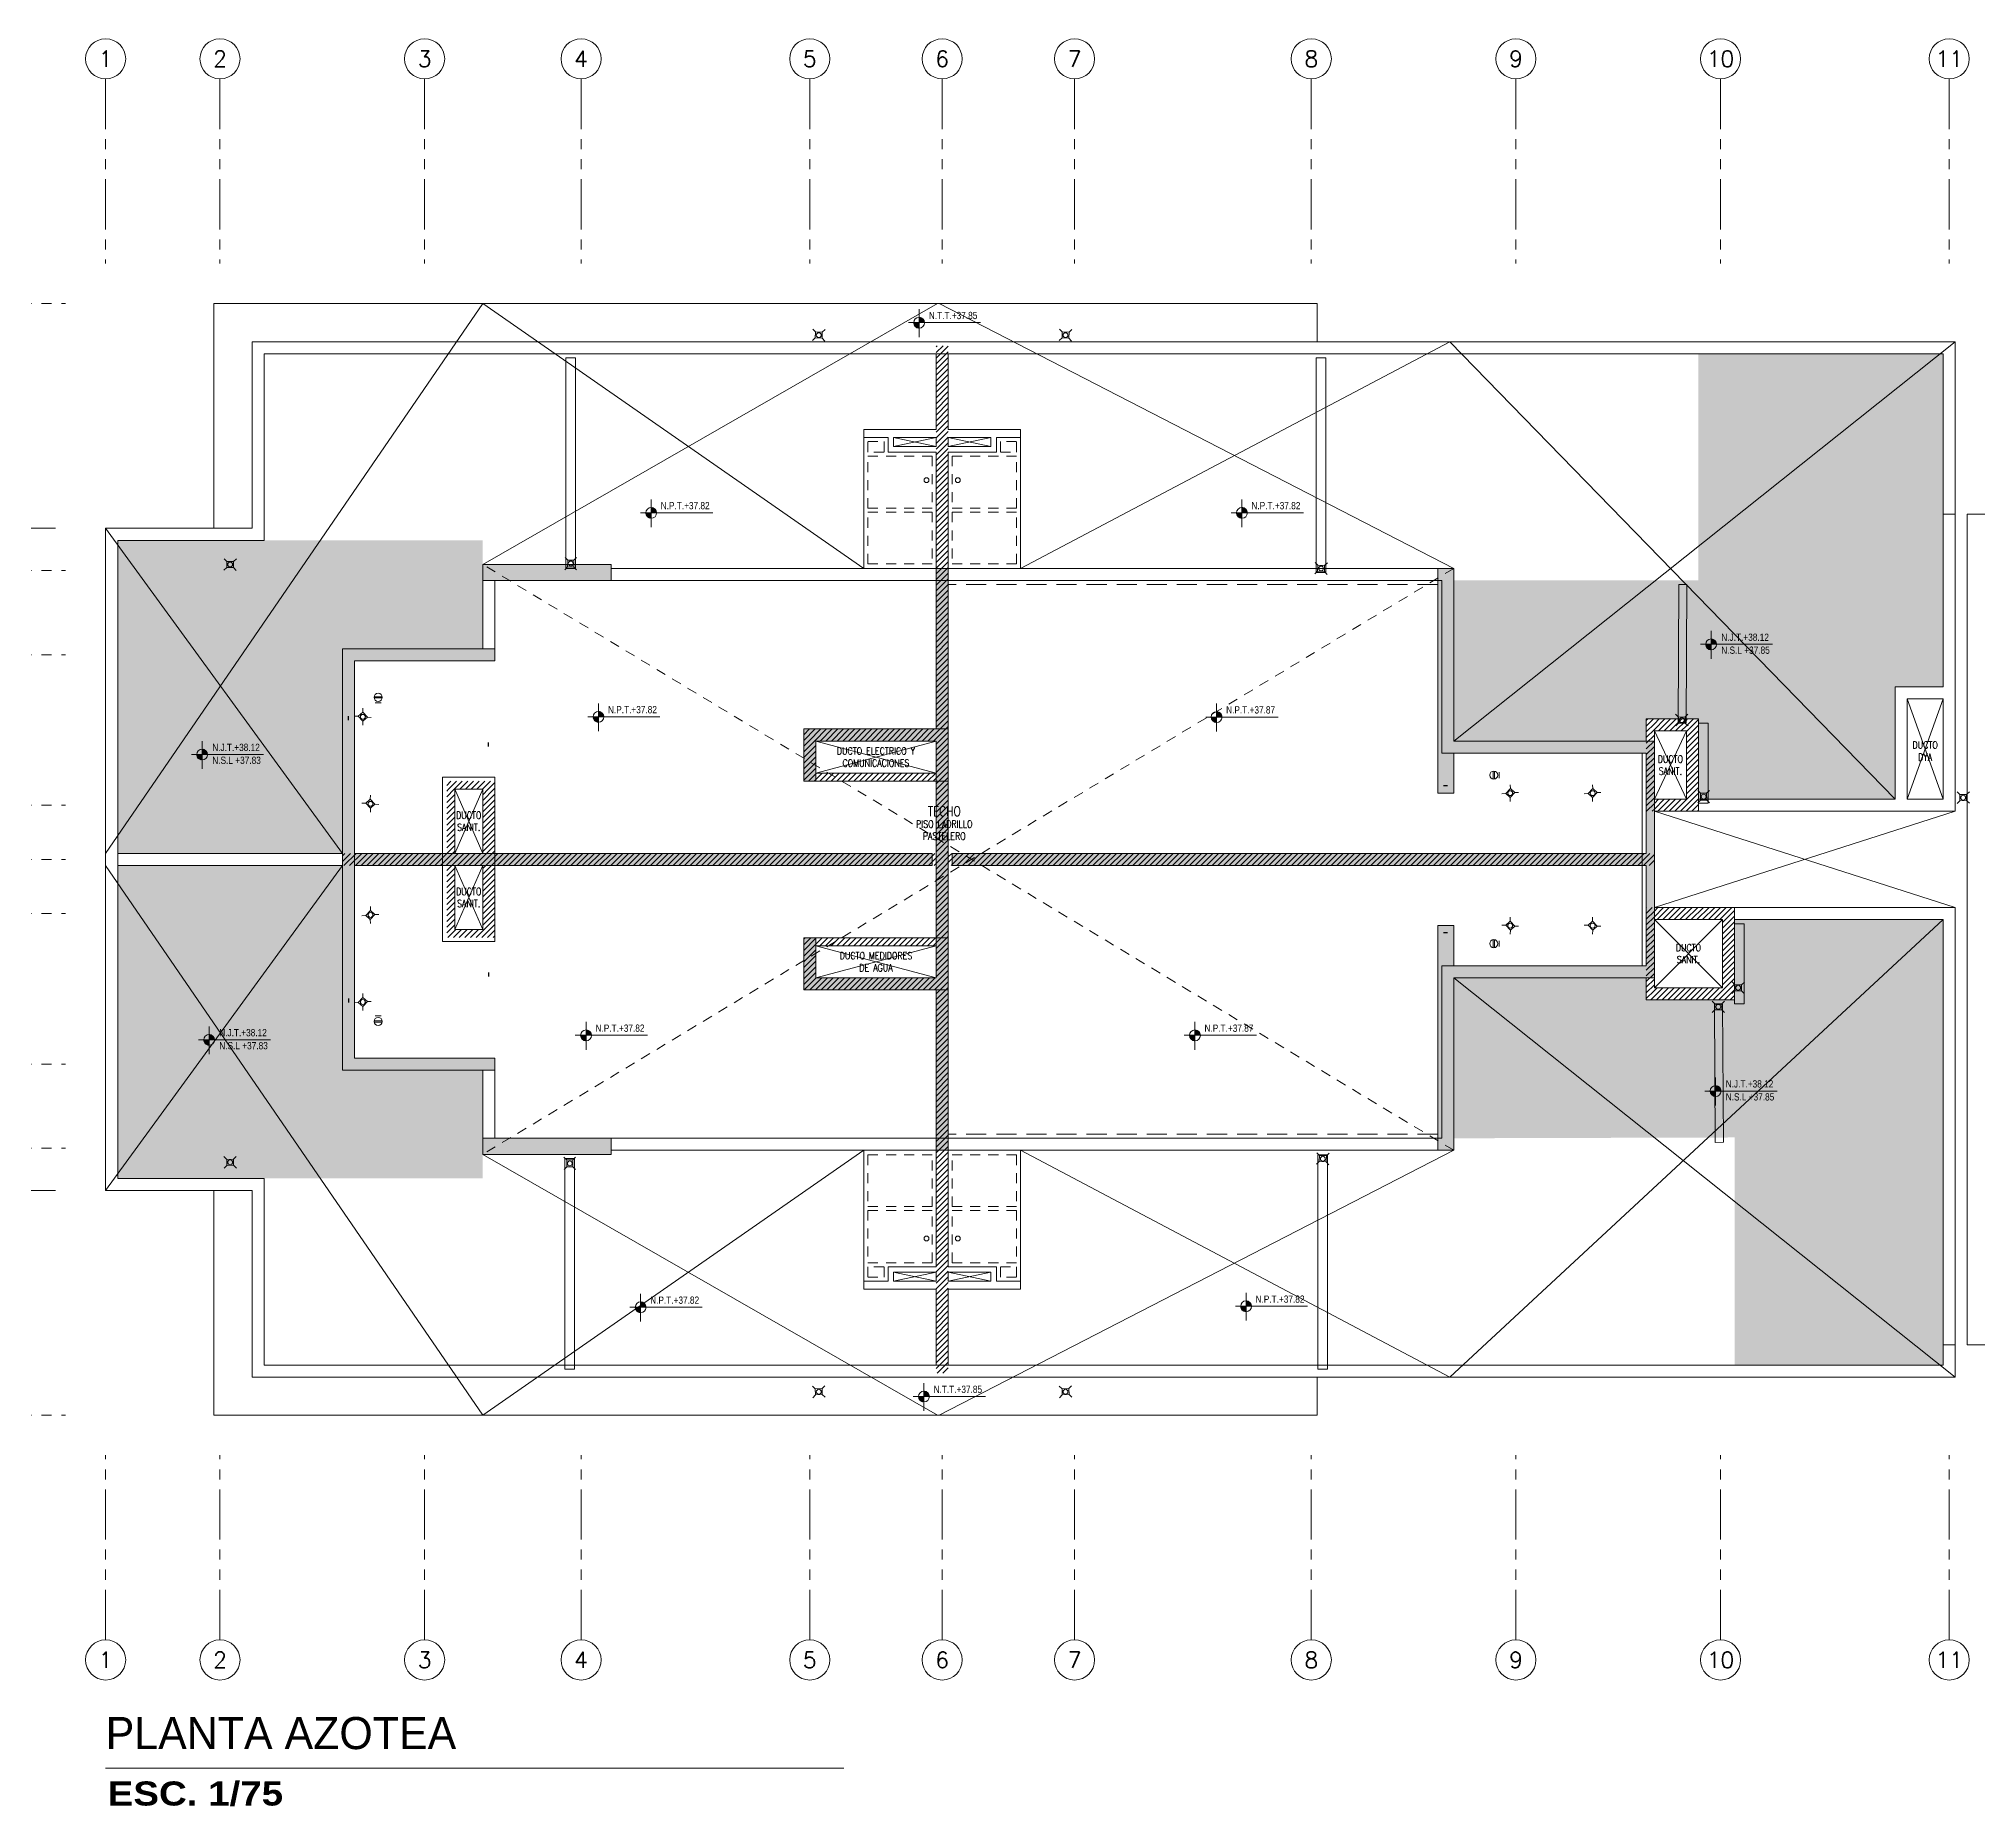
# Model space of a CAD drawing. Header units: millimetres. Extents: x 3738 to 3833, y 1327 to 1657.
# Drawn here: x 3767.64 to 3791.8, y 1351.87 to 1373.89 of the extents above; entities that cross this region are included whole.
import ezdxf
from ezdxf.enums import TextEntityAlignment as Align

# ---------------------------------------------------------------- set-up
doc = ezdxf.new("R2010")
doc.units = ezdxf.units.MM
for name, pattern in [('HIDDEN2', [0.1875, 0.125, -0.0625]), ('PHANTOM', [63.5, 31.75, -6.35, 6.35, -6.35, 6.35, -6.35]), ('PHANTOM2', [1.25, 0.625, -0.125, 0.125, -0.125, 0.125, -0.125]), ('X-REF_DP_Arquitectura$0$HIDDEN', [0.375, 0.25, -0.125])]:
    doc.linetypes.add(name, pattern=pattern)
doc.layers.get('0').update_dxf_attribs({"color": 251, "lineweight": 9})
for name, color, linetype, lineweight in [('A-01', 251, 'Continuous', 13), ('A-07', 251, 'Continuous', 13), ('A-EJES', 251, 'PHANTOM', 13), ('A-JARDIN', 251, 'Continuous', 13), ('A-LINEAS', 251, 'Continuous', 13), ('A-MURO BAJO', 251, 'Continuous', 13), ('A-NIVELES-NPT', 251, 'Continuous', 13), ('A-PROYECCIONES', 251, 'HIDDEN2', 13), ('A-TEXTO-ACABADO PISO', 251, 'Continuous', 13), ('A-TEXTO-AMBIENTE', 251, 'Continuous', 13), ('A_20_Estructuras', 251, 'Continuous', 13), ('A_30_DispositivosSanit', 251, 'Continuous', 13), ('A_50_TextoAmbiente', 251, 'Continuous', 13), ('A_50_TextoIndicaciones', 251, 'Continuous', 13), ('A_50_Vigas', 251, 'X-REF_DP_Arquitectura$0$HIDDEN', 13), ('A_60_HatchEstructuras', 251, 'Continuous', 13), ('DLP_MURO ALTO', 251, 'Continuous', 13), ('MURO CF 120', 251, 'Continuous', 13), ('MURO CF 60', 251, 'Continuous', 13)]:
    doc.layers.add(name, color=color, linetype=linetype, lineweight=lineweight)
doc.styles.add('R160-75', font='ariblk.ttf', dxfattribs={"height": 0.6})
doc.styles.add('R175-75', font='GOTHIC.TTF', dxfattribs={"height": 0.4})
doc.styles.add('R80', font='ARIALN.TTF', dxfattribs={"height": 2.03})
doc.styles.add('ROMANS', font='romans.shx', dxfattribs={"width": 0.8})
doc.linetypes.add('FENCELINE1', pattern='A,6.35,-2.54,[133,ltypeshp.shx,S=2.54,R=0,X=-2.54,Y=0],-2.54,25.4', length=36.83)
pattern_1 = [(45, (-21.67, -43.67528), (-0.03535534, 0.03535534), [])]

# ---------------------------------------------------------------- blocks, each defined once
blk = doc.blocks.new('EF-AZ')
at = {"layer": 'A_60_HatchEstructuras'}
h = blk.add_hatch(color=256, dxfattribs=at)
h.dxf.hatch_style = 1
h.paths.add_polyline_path([(3.35, 1.05), (1.75, 1.05), (1.75, 0.85), (3.35, 0.85)])
h.paths.add_polyline_path([(7.35, -2.55), (0.15, -2.55), (0.15, -0.15), (1.9, -0.15), (1.9, 0), (0, 0), (0, -5.25), (1.9, -5.25), (1.9, -5.1), (0.15, -5.1), (0.15, -2.7), (7.35, -2.7)])
h.paths.add_polyline_path([(3.35, -6.1), (1.75, -6.1), (1.75, -6.3), (3.35, -6.3)])
h.paths.add_polyline_path([(7.55, 1), (7.4, 1), (7.4, -1), (5.75, -1), (5.75, -1.649), (5.9, -1.649), (5.9, -1.15), (7.4, -1.15), (7.4, -4.1), (5.9, -4.1), (5.9, -3.601), (5.75, -3.601), (5.75, -4.25), (7.4, -4.25), (7.4, -6.25), (7.55, -6.25)])
h.paths.add_polyline_path([(16.35, -1.15), (13.85, -1.15), (13.85, 1), (13.65, 1), (13.65, -1.8), (13.85, -1.8), (13.85, -1.3), (16.25, -1.3), (16.25, -2.55), (7.6, -2.55), (7.6, -2.7), (16.25, -2.7), (16.25, -3.95), (13.85, -3.95), (13.85, -3.45), (13.65, -3.45), (13.65, -6.25), (13.85, -6.25), (13.85, -4.1), (16.35, -4.1)])
for points in [[(5.9, -1.15), (7.4, -1.55)], [(7.4, -1.15), (5.9, -1.55)], [(7.4, -4.1), (5.9, -3.7)]]:
    blk.add_lwpolyline(points)
at = {"elevation": 0}
blk.add_lwpolyline([(7.4, -3.7), (5.9, -4.1)], dxfattribs=at)
at = {"layer": 'A_20_Estructuras'}
for points in [[(3.35, 1.05), (1.75, 1.05), (1.75, 0.85), (3.35, 0.85)], [(7.55, 1), (7.4, 1), (7.4, -1), (5.75, -1), (5.75, -1.649), (5.9, -1.649), (5.9, -1.15), (7.4, -1.15), (7.4, -4.1), (5.9, -4.1), (5.9, -3.601), (5.75, -3.601), (5.75, -4.25), (7.4, -4.25), (7.4, -6.25), (7.55, -6.25)], [(16.35, -1.15), (13.85, -1.15), (13.85, 1), (13.65, 1), (13.65, -1.8), (13.85, -1.8), (13.85, -1.3), (16.25, -1.3), (16.25, -2.55), (7.6, -2.55), (7.6, -2.7), (16.25, -2.7), (16.25, -3.95), (13.85, -3.95), (13.85, -3.45), (13.65, -3.45), (13.65, -6.25), (13.85, -6.25), (13.85, -4.1), (16.35, -4.1)], [(7.35, -2.55), (0.15, -2.55), (0.15, -0.15), (1.9, -0.15), (1.9, 0), (0, 0), (0, -5.25), (1.9, -5.25), (1.9, -5.1), (0.15, -5.1), (0.15, -2.7), (7.35, -2.7)], [(3.35, -6.1), (1.75, -6.1), (1.75, -6.3), (3.35, -6.3)]]:
    blk.add_lwpolyline(points, close=True, dxfattribs=at)
at = {"layer": 'A_50_Vigas'}
for p, q in [((7.4, -1.55, 0), (5.9, -1.55, 0)), ((7.4, -3.7, 0), (5.9, -3.7, 0))]:
    blk.add_line(p, q, dxfattribs=at)
for points in [[(3.35, 1), (7.4, 1)], [(13.65, 1), (7.55, 1)], [(1.75, 0.85), (1.75, 0)], [(3.35, 0.85), (7.4, 0.85)], [(13.65, 0.8), (7.55, 0.8)], [(1.4, -2.55), (1.4, -1.75), (1.75, -1.75), (1.75, -2.55)], [(1.75, -6.1), (1.75, -5.25)], [(3.35, -6.1), (7.4, -6.1)], [(3.35, -6.25), (7.4, -6.25)], [(13.65, -6.05), (7.55, -6.05)], [(13.65, -6.25), (7.55, -6.25)]]:
    blk.add_lwpolyline(points, dxfattribs=at)
at = {"layer": 'A_50_Vigas', "elevation": 0}
blk.add_lwpolyline([(1.75, -2.7), (1.75, -3.5), (1.4, -3.5), (1.4, -2.7)], dxfattribs=at)
blk = doc.blocks.new('TE-AZ2')
at = {"layer": 'A-01'}
for p, q in [((-46.875, -0.475), (-46.875, -2.8)), ((-25.65, -2.625), (-25.65, -1.5)), ((-46.875, -2.8), (-48.7, -2.8)), ((-48.7, -2.8), (-48.7, -6.925)), ((-47.35, -13.85), (-47.35, -11.05)), ((-33.75, -13.225), (-33.75, -13.225)), ((-37.3, -13.376), (-25.65, -13.375)), ((-33.6, -13.375), (-33.6, -13.85)), ((-33.6, -13.85), (-47.35, -13.85))]:
    blk.add_line(p, q, dxfattribs=at)
blk.add_lwpolyline([(-25.65, -13.375), (-25.65, -12.975)], dxfattribs=at)
at = {"layer": 'A-LINEAS'}
for p, q in [((-38.312, 0), (-31.9, -3.3)), ((-37.3, -3.3), (-31.95, -0.475)), ((-31.95, -0.475), (-26.4, -6.175)), ((-31.9, -5.45), (-25.65, -0.475)), ((-39.25, -1.57), (-39.25, -3.3)), ((-39.25, -1.57), (-38.35, -1.57)), ((-39.25, -1.67), (-38.95, -1.67)), ((-38.95, -1.67), (-38.95, -1.85)), ((-38.35, -1.67), (-38.88, -1.67)), ((-38.88, -1.67), (-38.88, -1.78)), ((-38.35, -1.67), (-38.88, -1.78)), ((-38.88, -1.67), (-38.35, -1.78)), ((-38.35, -1.78), (-38.35, -1.67)), ((-38.2, -1.57), (-37.3, -1.57)), ((-38.2, -1.67), (-37.67, -1.67)), ((-38.2, -1.78), (-38.2, -1.67)), ((-37.67, -1.67), (-38.2, -1.78)), ((-38.2, -1.67), (-37.67, -1.78)), ((-37.67, -1.67), (-37.67, -1.78)), ((-37.6, -1.67), (-37.6, -1.85)), ((-37.6, -1.67), (-37.3, -1.67)), ((-37.3, -3.3), (-37.3, -1.57)), ((-38.95, -1.85), (-38.35, -1.85)), ((-38.88, -1.78), (-38.35, -1.78)), ((-38.35, -1.85), (-38.35, -3.3)), ((-37.67, -1.78), (-38.2, -1.78)), ((-37.6, -1.85), (-38.2, -1.85)), ((-38.2, -3.3), (-38.2, -1.85)), ((-45.75, -6.85), (-48.7, -2.8)), ((-26.4, -4.775), (-26.4, -6.175)), ((-25.8, -4.775), (-26.4, -4.775)), ((-26.25, -4.925), (-25.8, -6.175, 0)), ((-26.25, -6.175), (-25.8, -4.925)), ((-38.35, -5.45), (-39.85, -5.85)), ((-39.85, -5.45), (-38.35, -5.85)), ((-29, -5.325, 0), (-29.4, -6.175)), ((-29, -6.175), (-29.4, -5.325, 0)), ((-44.35, -6.05), (-44, -6.85)), ((-44.35, -6.85), (-44, -6.05)), ((-28.85, -6.175), (-26.4, -6.175)), ((-25.65, -6.325), (-28.85, -6.325)), ((-45.75, -7), (-48.7, -11.05)), ((-48.55, -6.925), (-48.55, -6.85)), ((-45.75, -6.85), (-48.55, -6.85)), ((-48.55, -6.925), (-48.55, -7)), ((-45.75, -7), (-48.55, -7)), ((-44.35, -7.8), (-44, -7)), ((-44.35, -7), (-44, -7.8)), ((-31.95, -13.375), (-25.8, -7.675)), ((-29.4, -7.675, 0), (-28.55, -8.525, 0)), ((-29.4, -8.525, 0), (-28.55, -7.675, 0)), ((-25.65, -7.525, 0), (-28.4, -7.525, 0)), ((-25.8, -7.675), (-28.4, -7.675)), ((-38.35, -8.4), (-39.85, -8)), ((-39.85, -8.4), (-38.35, -8)), ((-31.9, -8.4, 0), (-25.65, -13.375)), ((-38.35, -12), (-38.35, -10.55)), ((-38.312, -13.85), (-31.9, -10.55, 0)), ((-38.2, -10.55), (-38.2, -12)), ((-37.3, -10.55), (-31.95, -13.375)), ((-38.95, -12.18), (-38.95, -12)), ((-38.95, -12), (-38.35, -12)), ((-38.88, -12.18), (-38.88, -12.07)), ((-38.88, -12.07), (-38.35, -12.07)), ((-38.35, -12.07), (-38.88, -12.18)), ((-38.88, -12.07), (-38.35, -12.18)), ((-38.35, -12.07), (-38.35, -12.18)), ((-37.6, -12), (-38.2, -12)), ((-37.67, -12.07), (-38.2, -12.07)), ((-38.2, -12.07), (-38.2, -12.18)), ((-37.67, -12.07), (-38.2, -12.18)), ((-38.2, -12.07), (-37.67, -12.18)), ((-37.67, -12.18), (-37.67, -12.07)), ((-37.6, -12.18), (-37.6, -12)), ((-39.25, -12.18), (-38.95, -12.18)), ((-38.35, -12.28), (-39.25, -12.28)), ((-38.35, -12.18), (-38.88, -12.18)), ((-38.2, -12.18), (-37.67, -12.18)), ((-37.3, -12.28), (-38.2, -12.28)), ((-37.6, -12.181), (-37.3, -12.181))]:
    blk.add_line(p, q, dxfattribs=at)
for points in [[(-48.7, -6.85), (-44, 0)], [(-47.35, -2.8), (-47.35, 0), (-33.6, 0), (-33.6, -0.475)], [(-38.335, 0), (-44, -3.25)], [(-39.25, -3.3), (-44, 0)], [(-46.875, -0.475), (-25.65, -0.475), (-25.65, -1.5)], [(-25.8, -2.625), (-25.8, -0.625), (-46.725, -0.625), (-46.725, -2.95), (-48.55, -2.95), (-48.55, -6.85)], [(-38.35, -1.57), (-38.35, -0.625), (-38.2, -0.625), (-38.2, -1.57)], [(-25.8, -4.775), (-25.8, -2.625), (-25.65, -2.625), (-25.65, -6.325)], [(-25.65, -7.525), (-29.4, -6.325)], [(-29.4, -7.525), (-25.65, -6.325)], [(-37.3, -13.376), (-46.875, -13.375), (-46.875, -11.05), (-48.7, -11.05), (-48.7, -6.925)], [(-48.7, -7), (-44, -13.85)], [(-25.8, -12.975), (-25.8, -13.225), (-46.725, -13.225), (-46.725, -10.9), (-48.55, -10.9), (-48.55, -6.925)], [(-25.65, -7.525), (-25.65, -12.975), (-25.8, -12.975), (-25.8, -7.675)], [(-39.25, -10.55), (-44, -13.85)], [(-38.335, -13.85), (-44, -10.6)], [(-38.35, -12), (-38.35, -12), (-38.35, -10.55), (-39.25, -10.55), (-39.25, -12.28)], [(-38.2, -12), (-38.2, -12), (-38.2, -10.55), (-37.3, -10.55), (-37.3, -12.28)], [(-38.35, -12.28), (-38.35, -13.225), (-38.2, -13.225), (-38.2, -12.28)]]:
    blk.add_lwpolyline(points, dxfattribs=at)
at = {"layer": 'A-LINEAS', "elevation": 0}
blk.add_lwpolyline([(-25.8, -4.925), (-26.25, -4.925), (-26.25, -6.175), (-25.8, -6.175)], close=True, dxfattribs=at)
at = {"layer": 'A-MURO BAJO'}
for p, q in [((-29.4, -5.325, 0), (-29.4, -6.175)), ((-29.4, -5.325, 0), (-29, -5.325, 0)), ((-29, -5.325, 0), (-29, -6.175)), ((-38.35, -5.85), (-39.85, -5.85)), ((-44, -6.05, 0), (-44.35, -6.05, 0)), ((-44.35, -6.05, 0), (-44.35, -6.85, 0)), ((-44, -6.85, 0), (-44, -6.05, 0)), ((-29, -6.175), (-29.4, -6.175)), ((-44.35, -6.85, 0), (-44, -6.85, 0)), ((-44.35, -7.8, 0), (-44.35, -7, 0)), ((-44.35, -7, 0), (-44, -7, 0)), ((-44, -7, 0), (-44, -7.8, 0)), ((-29.4, -8.525, 0), (-29.4, -7.675)), ((-29.4, -7.675), (-28.55, -7.675)), ((-28.55, -8.525, 0), (-28.55, -7.675)), ((-44, -7.8, 0), (-44.35, -7.8, 0)), ((-29.4, -8.525, 0), (-28.55, -8.525, 0))]:
    blk.add_line(p, q, dxfattribs=at)
for points in [[(-29.4, -7.525), (-29.4, -7.525), (-28.4, -7.525), (-28.4, -8.675), (-29.5, -8.675), (-29.5, -8.4), (-31.9, -8.4), (-31.9, -10.55), (-42.4, -10.55), (-42.4, -10.6), (-44, -10.6), (-44, -9.55), (-45.75, -9.55), (-45.75, -4.3), (-44, -4.3), (-44, -3.25), (-42.4, -3.25), (-42.4, -3.3), (-38.2, -3.3), (-31.9, -3.3), (-31.9, -5.45), (-29.5, -5.45), (-29.5, -5.175), (-28.85, -5.175), (-28.85, -6.325), (-29.4, -6.325)], [(-32.05, -10.4), (-43.85, -10.4), (-43.85, -9.4), (-45.6, -9.4), (-45.6, -4.45), (-43.85, -4.45), (-43.85, -3.45), (-32.05, -3.45), (-32.05, -5.6), (-29.55, -5.6), (-29.55, -8.25), (-32.05, -8.25)], [(-38.2, -5.95), (-38.2, -5.3), (-40, -5.3), (-40, -5.95)], [(-43.85, -5.9), (-44.5, -5.9), (-44.5, -7.95), (-43.85, -7.95)], [(-38.2, -7.901), (-40, -7.901), (-40, -8.55), (-38.2, -8.55)], [(-38.35, -8.001), (-39.85, -8.001), (-39.85, -8.4), (-38.35, -8.4)]]:
    blk.add_lwpolyline(points, close=True, dxfattribs=at)
blk.add_lwpolyline([(-38.35, -5.85), (-38.35, -5.45), (-39.85, -5.45), (-39.85, -5.85)], dxfattribs=at)
at = {"layer": 'A-PROYECCIONES'}
for p, q in [((-31.9, -10.55, 0), (-44, -3.25)), ((-31.9, -3.3), (-44, -10.6))]:
    blk.add_line(p, q, dxfattribs=at)
for points in [[(-39.2, -1.72), (-39, -1.72), (-39, -1.85), (-39.2, -1.85)], [(-39.2, -1.9), (-38.4, -1.9), (-38.4, -2.55), (-39.2, -2.55)], [(-37.35, -1.9), (-38.15, -1.9), (-38.15, -2.55), (-37.35, -2.55)], [(-37.35, -1.72), (-37.55, -1.72), (-37.55, -1.85), (-37.35, -1.85)], [(-39.2, -2.6), (-38.4, -2.6), (-38.4, -3.242), (-39.2, -3.242)], [(-37.35, -2.6), (-38.15, -2.6), (-38.15, -3.242), (-37.35, -3.242)], [(-39.2, -11.25), (-38.4, -11.25), (-38.4, -10.608), (-39.2, -10.608)], [(-37.35, -11.25), (-38.15, -11.25), (-38.15, -10.608), (-37.35, -10.608)], [(-39.2, -11.95), (-38.4, -11.95), (-38.4, -11.3), (-39.2, -11.3)], [(-37.35, -11.95), (-38.15, -11.95), (-38.15, -11.3), (-37.35, -11.3)], [(-39.2, -12.13), (-39, -12.13), (-39, -12), (-39.2, -12)], [(-37.35, -12.13), (-37.55, -12.13), (-37.55, -12), (-37.35, -12)]]:
    blk.add_lwpolyline(points, close=True, dxfattribs=at)
at = {"layer": 'DLP_MURO ALTO'}
for p, q in [((-25.5, -12.975), (-25.5, -2.625)), ((-25.5, -2.625), (-21.55, -2.625)), ((-21.55, -12.975), (-25.5, -12.975))]:
    blk.add_line(p, q, dxfattribs=at)
blk = doc.blocks.new('TEXTO DUCTOS PT')
at = {"layer": 'A_50_TextoIndicaciones', "char_height": 0.09, "attachment_point": 5, "style": 'ROMANS'}
for s, insert, width in [('\\pxsm1,qc,t16;DUCTO ELECTRICO Y COMUNICACIONES', (8.25, -5.65), 1.07524), ('\\pxsm1,t16;DUCTO DYA', (21.325, -5.575, 0), 0.4157), ('\\pxsm1,t16;DUCTO SANIT.', (18.15, -5.75, 0), 0.4157), ('\\pxsm1,t16;DUCTO SANIT.', (3.175, -6.45), 0.4157), ('\\pxsm1,t16;DUCTO SANIT.', (3.175, -7.4), 0.4157), ('\\pxsm1,qc,t16;DUCTO MEDIDORES DE AGUA', (8.25, -8.2), 1.04794), ('\\pxsm1,t16;DUCTO SANIT.', (18.375, -8.1, 0), 0.4157)]:
    blk.add_mtext(s, dxfattribs=dict(at, insert=insert, width=width))
blk = doc.blocks.new('Ejes_Torre C')
at = {"layer": 'A-EJES', "linetype": 'PHANTOM2'}
for points in [[(0, 16.65), (0, 14.35)], [(1.425, 16.65), (1.425, 14.35)], [(3.975, 16.65), (3.975, 14.35)], [(5.925, 16.65), (5.925, 14.35)], [(8.775, 16.65), (8.775, 14.35)], [(10.425, 16.65), (10.425, 14.35)], [(12.075, 16.65), (12.075, 14.35)], [(15.025, 16.65), (15.025, 14.35)], [(17.575, 16.65), (17.575, 14.35)], [(20.125, 16.65), (20.125, 14.35)], [(22.975, 16.65), (22.975, 14.35)], [(-2.8, 13.85), (-0.5, 13.85)], [(-2.5, 11.05), (-0.5, 11.05)], [(-2.8, 10.525), (-0.5, 10.525)], [(-2.8, 9.475), (-0.5, 9.475)], [(-2.8, 7.6), (-0.5, 7.6)], [(-2.8, 6.925), (-0.5, 6.925)], [(-2.8, 6.25), (-0.5, 6.25)], [(-2.8, 4.375), (-0.5, 4.375)], [(-2.8, 3.325), (-0.5, 3.325)], [(-2.5, 2.8), (-0.5, 2.8)], [(-2.8, 0), (-0.5, 0)], [(0, -2.8), (0, -0.5)], [(1.425, -2.8), (1.425, -0.5)], [(3.975, -2.8), (3.975, -0.5)], [(5.925, -2.8), (5.925, -0.5)], [(8.775, -2.8), (8.775, -0.5)], [(10.425, -2.8), (10.425, -0.5)], [(12.075, -2.8), (12.075, -0.5)], [(15.025, -2.8), (15.025, -0.5)], [(17.575, -2.8), (17.575, -0.5)], [(20.125, -2.8), (20.125, -0.5)], [(22.975, -2.8), (22.975, -0.5)]]:
    blk.add_lwpolyline(points, dxfattribs=at)
at = {"layer": 'A-EJES', "linetype": 'Continuous'}
for centre in [(0, 16.9), (1.425, 16.9), (3.975, 16.9), (5.925, 16.9), (8.775, 16.9), (10.425, 16.9), (12.075, 16.9), (15.025, 16.9), (17.575, 16.9), (20.125, 16.9), (22.975, 16.9), (0, -3.05), (1.425, -3.05), (3.975, -3.05), (5.925, -3.05), (8.775, -3.05), (10.425, -3.05), (12.075, -3.05), (15.025, -3.05), (17.575, -3.05), (20.125, -3.05), (22.975, -3.05)]:
    blk.add_circle(centre, 0.25, dxfattribs=at)
at = {"layer": 'A-EJES', "linetype": 'Continuous', "style": 'ROMANS'}
for s, p in [('1', (0, 16.9)), ('2', (1.425, 16.9)), ('3', (3.975, 16.9)), ('4', (5.925, 16.9)), ('5', (8.775, 16.9)), ('6', (10.425, 16.9)), ('7', (12.075, 16.9)), ('8', (15.025, 16.9)), ('9', (17.575, 16.9)), ('10', (20.125, 16.9)), ('11', (22.975, 16.9)), ('1', (0, -3.05)), ('2', (1.425, -3.05)), ('3', (3.975, -3.05)), ('4', (5.925, -3.05)), ('5', (8.775, -3.05)), ('6', (10.425, -3.05)), ('7', (12.075, -3.05)), ('8', (15.025, -3.05)), ('9', (17.575, -3.05)), ('10', (20.125, -3.05)), ('11', (22.975, -3.05))]:
    blk.add_text(s, height=0.2, dxfattribs=at).set_placement(p, align=Align.MIDDLE_CENTER)
blk = doc.blocks.new('TEXTO AMBIENTES AZ')
at = {"layer": 'A-TEXTO-ACABADO PISO', "insert": (9.101, -6.44, 0), "char_height": 0.09, "attachment_point": 2, "style": 'ROMANS'}
blk.add_mtext_dynamic_manual_height_columns('PISO LADRILLO PASTELERO', width=1.20225, gutter_width=12.5, heights=[0], dxfattribs=at)
at = {"layer": 'A-TEXTO-AMBIENTE', "style": 'ROMANS', "width": 0.8}
blk.add_text('TECHO', height=0.12, dxfattribs=at).set_placement((9.101, -6.385, 0), align=Align.CENTER)
blk = doc.blocks.new('SIM NIVEL PLANTA')
at = {"linetype": 'Continuous'}
h = blk.add_hatch(dxfattribs=at)
h.set_pattern_fill('_USER', color=0, scale=0.089997, angle=45, style=0, pattern_type=0)
h.set_pattern_definition([(45, (31854.49523, 23864.84028), (-0.06363728001, 0.06363728001), [])])
h.paths.add_polyline_path([(-17.33, 0), (-15.98, 0, 0.409209), (-17.33, 1.33)])
h.paths.add_polyline_path([(-18.68, 0, 0.004279), (-18.68, -0.02, 0.414214), (-17.33, -1.37), (-17.33, 0)])
at = {"color": 0}
for p, q in [((-2, 0), (-20, 0)), ((-17.33, -3.58), (-17.33, 3.34))]:
    blk.add_line(p, q, dxfattribs=at)
at = {"color": 0, "linetype": 'Continuous'}
blk.add_circle((-17.33, -0.02), 1.35, dxfattribs=at)
at = {"color": 0, "style": 'R80'}
blk.add_attdef('N.P.T.+0.00', text='', height=1.8, dxfattribs=at).set_placement((-8.87, 1.77), align=Align.MIDDLE_CENTER)
blk = doc.blocks.new('NIVELES')
at = {"layer": 'A-NIVELES-NPT'}
ref = blk.add_blockref('SIM NIVEL PLANTA', (-15.996, -124.763, 0), dxfattribs=dict(at, xscale=0.05, yscale=0.05, zscale=0.05))
ref.add_attrib('N.P.T.+0.00', 'N.T.T.+37.85', dxfattribs={"layer": '0', "height": 0.09, "style": 'R80'}).set_placement((-16.439, -124.674, 0), align=Align.MIDDLE_CENTER)
ref = blk.add_blockref('SIM NIVEL PLANTA', (-19.335, -127.132, 0), dxfattribs=dict(at, xscale=0.05, yscale=0.05, zscale=0.05))
ref.add_attrib('N.P.T.+0.00', 'N.P.T.+37.82', dxfattribs={"layer": '0', "height": 0.09, "style": 'R80'}).set_placement((-19.778, -127.043, 0), align=Align.MIDDLE_CENTER)
ref = blk.add_blockref('SIM NIVEL PLANTA', (-11.973, -127.132, 0), dxfattribs=dict(at, xscale=0.05, yscale=0.05, zscale=0.05))
ref.add_attrib('N.P.T.+0.00', 'N.P.T.+37.82', dxfattribs={"layer": '0', "height": 0.09, "style": 'R80'}).set_placement((-12.416, -127.043, 0), align=Align.MIDDLE_CENTER)
ref = blk.add_blockref('SIM NIVEL PLANTA', (-6.126, -128.771, 0), dxfattribs=dict(at, xscale=0.05, yscale=0.05, zscale=0.05))
ref.add_attrib('N.P.T.+0.00', 'N.J.T.+38.12', dxfattribs={"layer": '0', "height": 0.09, "style": 'R80'}).set_placement((-6.569, -128.683, 0), align=Align.MIDDLE_CENTER)
ref = blk.add_blockref('SIM NIVEL PLANTA', (-19.992, -129.674, 0), dxfattribs=dict(at, xscale=0.05, yscale=0.05, zscale=0.05))
ref.add_attrib('N.P.T.+0.00', 'N.P.T.+37.82', dxfattribs={"layer": '0', "height": 0.09, "style": 'R80'}).set_placement((-20.435, -129.585, 0), align=Align.MIDDLE_CENTER)
ref = blk.add_blockref('SIM NIVEL PLANTA', (-12.288, -129.677, 0), dxfattribs=dict(at, xscale=0.05, yscale=0.05, zscale=0.05))
ref.add_attrib('N.P.T.+0.00', 'N.P.T.+37.87', dxfattribs={"layer": '0', "height": 0.09, "style": 'R80'}).set_placement((-12.731, -129.588, 0), align=Align.MIDDLE_CENTER)
ref = blk.add_blockref('SIM NIVEL PLANTA', (-24.931, -130.144, 0), dxfattribs=dict(at, xscale=0.05, yscale=0.05, zscale=0.05))
ref.add_attrib('N.P.T.+0.00', 'N.J.T.+38.12', dxfattribs={"layer": '0', "height": 0.09, "style": 'R80'}).set_placement((-25.375, -130.055, 0), align=Align.MIDDLE_CENTER)
ref = blk.add_blockref('SIM NIVEL PLANTA', (-24.844, -133.699, 0), dxfattribs=dict(at, xscale=0.05, yscale=0.05, zscale=0.05))
ref.add_attrib('N.P.T.+0.00', 'N.J.T.+38.12', dxfattribs={"layer": '0', "height": 0.09, "style": 'R80'}).set_placement((-25.288, -133.61, 0), align=Align.MIDDLE_CENTER)
ref = blk.add_blockref('SIM NIVEL PLANTA', (-20.147, -133.643, 0), dxfattribs=dict(at, xscale=0.05, yscale=0.05, zscale=0.05))
ref.add_attrib('N.P.T.+0.00', 'N.P.T.+37.82', dxfattribs={"layer": '0', "height": 0.09, "style": 'R80'}).set_placement((-20.59, -133.554, 0), align=Align.MIDDLE_CENTER)
ref = blk.add_blockref('SIM NIVEL PLANTA', (-12.558, -133.643, 0), dxfattribs=dict(at, xscale=0.05, yscale=0.05, zscale=0.05))
ref.add_attrib('N.P.T.+0.00', 'N.P.T.+37.87', dxfattribs={"layer": '0', "height": 0.09, "style": 'R80'}).set_placement((-13.001, -133.554, 0), align=Align.MIDDLE_CENTER)
ref = blk.add_blockref('SIM NIVEL PLANTA', (-6.07, -134.337, 0), dxfattribs=dict(at, xscale=0.05, yscale=0.05, zscale=0.05))
ref.add_attrib('N.P.T.+0.00', 'N.J.T.+38.12', dxfattribs={"layer": '0', "height": 0.09, "style": 'R80'}).set_placement((-6.514, -134.248, 0), align=Align.MIDDLE_CENTER)
ref = blk.add_blockref('SIM NIVEL PLANTA', (-19.466, -137.031, 0), dxfattribs=dict(at, xscale=0.05, yscale=0.05, zscale=0.05))
ref.add_attrib('N.P.T.+0.00', 'N.P.T.+37.82', dxfattribs={"layer": '0', "height": 0.09, "style": 'R80'}).set_placement((-19.909, -136.943, 0), align=Align.MIDDLE_CENTER)
ref = blk.add_blockref('SIM NIVEL PLANTA', (-11.921, -137.018, 0), dxfattribs=dict(at, xscale=0.05, yscale=0.05, zscale=0.05))
ref.add_attrib('N.P.T.+0.00', 'N.P.T.+37.82', dxfattribs={"layer": '0', "height": 0.09, "style": 'R80'}).set_placement((-12.365, -136.93, 0), align=Align.MIDDLE_CENTER)
ref = blk.add_blockref('SIM NIVEL PLANTA', (-15.936, -138.143, 0), dxfattribs=dict(at, xscale=0.05, yscale=0.05, zscale=0.05))
ref.add_attrib('N.P.T.+0.00', 'N.T.T.+37.85', dxfattribs={"layer": '0', "height": 0.09, "style": 'R80'}).set_placement((-16.38, -138.054, 0), align=Align.MIDDLE_CENTER)
at = {"layer": 'A-NIVELES-NPT', "char_height": 0.09, "attachment_point": 1, "style": 'R80'}
for s, insert in [('N.S.L +37.85', (-6.866, -128.799, 0)), ('N.S.L +37.83', (-25.671, -130.171, 0)), ('N.S.L +37.83', (-25.584, -133.727, 0)), ('N.S.L +37.85', (-6.81, -134.365, 0))]:
    blk.add_mtext_dynamic_manual_height_columns(s, width=0.60941, gutter_width=12.5, heights=[0], dxfattribs=dict(at, insert=insert))
blk = doc.blocks.new('0-sumidero')
for p, q in [((-0.042, 0.038), (-0.076, 0.072)), ((0.043, 0.038), (-0.042, 0.038)), ((-0.042, 0.038), (-0.042, -0.037)), ((0.043, 0.038), (0.078, 0.072)), ((0.043, -0.037), (0.043, 0.038)), ((-0.042, -0.037), (-0.076, -0.071)), ((-0.042, -0.037), (0.043, -0.037)), ((0.043, -0.037), (0.078, -0.071))]:
    blk.add_line(p, q)
blk.add_circle((0, 0), 0.0303)
blk = doc.blocks.new('sum')
at = {"layer": 'A_30_DispositivosSanit', "rotation": 45.00000007321594}
blk.add_blockref('0-sumidero', (0, 0), dxfattribs=at)
blk = doc.blocks.new('trampa')
at = {"layer": 'A_30_DispositivosSanit'}
blk.add_circle((0.002, 0.002), 0.0303, dxfattribs=at)
blk = doc.blocks.new('R')
at = {"layer": 'A_30_DispositivosSanit', "linetype": 'Continuous'}
for p, q in [((-0.008, -0.05), (-0.008, 0.05)), ((0.008, -0.05), (0.008, 0.05)), ((0.069, -0.037), (0.069, 0.037))]:
    blk.add_line(p, q, dxfattribs=at)
blk.add_circle((0, 0), 0.0504, dxfattribs=at)
blk = doc.blocks.new('is-des-tf_28.02.2025')
at = {"layer": 'A_30_DispositivosSanit', "lineweight": 25, "elevation": 0}
for points in [[(-41.022, -119.741), (-41.022, -119.692)], [(-39.277, -120.067), (-39.277, -120.017)], [(-27.328, -120.56), (-27.377, -120.56)], [(-27.328, -122.389), (-27.377, -122.389)], [(-39.277, -122.883), (-39.277, -122.933)], [(-41.022, -123.209), (-41.022, -123.258)]]:
    blk.add_lwpolyline(points, dxfattribs=at)
at = {"layer": 'A_30_DispositivosSanit'}
for name, p, rotation in [('trampa', (-33.818, -116.749, 0), 170.2673493791529), ('sum', (-40.844, -119.698, 0), 87.71903495077201), ('sum', (-40.75, -120.782, 0), 87.71903495077201), ('trampa', (-26.544, -120.651, 0), 90), ('trampa', (-25.517, -120.651, 0), 90), ('trampa', (-40.748, -122.169, 0), 90), ('sum', (-26.545, -122.301, 0), 87.71903495077206), ('sum', (-25.519, -122.301, 0), 87.71903495077206), ('trampa', (-40.843, -123.254, 0), 90), ('trampa', (-33.432, -126.201, 0), 350.2673493791528)]:
    blk.add_blockref(name, p, dxfattribs=dict(at, rotation=rotation))
for name, p, xscale, rotation in [('trampa', (-33.432, -116.749, 0), -1, 189.7326506208471), ('trampa', (-40.843, -119.696, 0), -1.000000000000001, 90), ('sum', (-26.545, -120.649, 0), -1, 92.28096504922796), ('sum', (-25.519, -120.649, 0), -1, 92.28096504922796), ('trampa', (-40.748, -120.781, 0), -1.000000000000001, 90), ('sum', (-40.75, -122.168, 0), -1, 92.28096504922796), ('trampa', (-26.544, -122.299, 0), -1.000000000000001, 90), ('trampa', (-25.517, -122.299, 0), -1.000000000000001, 90), ('sum', (-40.844, -123.252, 0), -1, 92.28096504922796), ('trampa', (-33.818, -126.201, 0), -1, 9.732650620847085)]:
    blk.add_blockref(name, p, dxfattribs=dict(at, xscale=xscale, rotation=rotation))
at = {"layer": 'A_30_DispositivosSanit', "linetype": 'Continuous', "rotation": 270}
blk.add_blockref('R', (-40.654, -119.456, 0), dxfattribs=at)
at = {"layer": 'A_30_DispositivosSanit', "linetype": 'Continuous'}
blk.add_blockref('R', (-26.751, -120.425, 0), dxfattribs=at)
at = {"layer": 'A_30_DispositivosSanit', "linetype": 'Continuous', "xscale": -1}
for p, rotation in [((-26.751, -122.525, 0), 180), ((-40.654, -123.494, 0), 270)]:
    blk.add_blockref('R', p, dxfattribs=dict(at, rotation=rotation))
blk = doc.blocks.new('TORRE F HATCH CORTAFUEGO')
at = {"layer": 'MURO CF 60'}
h = blk.add_hatch(dxfattribs=at)
h.set_pattern_fill('_USER', color=256, scale=0.05, angle=45, pattern_type=0)
h.set_pattern_definition(pattern_1)
h.paths.add_polyline_path([(-38.35, -111.675), (-38.2, -111.675), (-38.2, -118), (-38.35, -118)])
h = blk.add_hatch(dxfattribs=at)
h.set_pattern_fill('_USER', color=256, scale=0.05, angle=45, pattern_type=0)
h.set_pattern_definition(pattern_1)
h.paths.add_polyline_path([(-29.4, -116.325), (-29.5, -116.325), (-29.5, -117.475), (-29.4, -117.475)])
h = blk.add_hatch(dxfattribs=at)
h.set_pattern_fill('_USER', color=256, scale=0.05, angle=45, pattern_type=0)
h.set_pattern_definition(pattern_1)
h.paths.add_polyline_path([(-29.4, -116.325), (-29, -116.325), (-29, -116.475), (-29.4, -116.475)])
h = blk.add_hatch(dxfattribs=at)
h.set_pattern_fill('_USER', color=256, scale=0.05, angle=45, pattern_type=0)
h.set_pattern_definition(pattern_1)
h.paths.add_polyline_path([(-29, -116.325), (-28.85, -116.325), (-28.85, -117.475), (-29, -117.475)])
h = blk.add_hatch(dxfattribs=at)
h.set_pattern_fill('_USER', color=256, scale=0.05, angle=45, pattern_type=0)
h.set_pattern_definition(pattern_1)
h.paths.add_polyline_path([(-38.35, -116.45), (-40, -116.45), (-40, -116.6), (-38.35, -116.6)])
h = blk.add_hatch(dxfattribs=at)
h.set_pattern_fill('_USER', color=256, scale=0.05, angle=45, pattern_type=0)
h.set_pattern_definition(pattern_1)
h.paths.add_polyline_path([(-40, -117.099), (-39.85, -117.099), (-39.85, -116.6), (-40, -116.6)])
h = blk.add_hatch(dxfattribs=at)
h.set_pattern_fill('_USER', color=256, scale=0.05, angle=45, pattern_type=0)
h.set_pattern_definition(pattern_1)
h.paths.add_polyline_path([(-43.85, -117.1), (-44.45, -117.1), (-44.45, -117.2), (-43.85, -117.2)])
h = blk.add_hatch(dxfattribs=at)
h.set_pattern_fill('_USER', color=256, scale=0.05, angle=45, pattern_type=0)
h.set_pattern_definition(pattern_1)
h.paths.add_polyline_path([(-39.85, -117.099), (-38.35, -117.099), (-38.35, -116.999), (-39.85, -116.999)])
h = blk.add_hatch(dxfattribs=at)
h.set_pattern_fill('_USER', color=256, scale=0.05, angle=45, pattern_type=0)
h.set_pattern_definition(pattern_1)
h.paths.add_polyline_path([(-44.45, -118), (-44.35, -118), (-44.35, -117.2), (-44.45, -117.2)])
h = blk.add_hatch(dxfattribs=at)
h.set_pattern_fill('_USER', color=256, scale=0.05, angle=45, pattern_type=0)
h.set_pattern_definition(pattern_1)
h.paths.add_polyline_path([(-44, -117.2), (-43.85, -117.2), (-43.85, -118), (-44, -118)])
h = blk.add_hatch(dxfattribs=at)
h.set_pattern_fill('_USER', color=256, scale=0.05, angle=45, pattern_type=0)
h.set_pattern_definition(pattern_1)
h.paths.add_polyline_path([(-29.4, -117.325), (-29, -117.325), (-29, -117.475), (-29.4, -117.475)])
h = blk.add_hatch(dxfattribs=at)
h.set_pattern_fill('_USER', color=256, scale=0.05, angle=45, pattern_type=0)
h.set_pattern_definition(pattern_1)
h.paths.add_polyline_path([(-45.75, -118), (-38.199, -118), (-38.199, -118.15), (-45.75, -118.15)])
h = blk.add_hatch(dxfattribs=at)
h.set_pattern_fill('_USER', color=256, scale=0.05, angle=45, pattern_type=0)
h.set_pattern_definition(pattern_1)
h.paths.add_polyline_path([(-38.199, -118), (-29.4, -118), (-29.4, -118.15), (-38.199, -118.15)])
h = blk.add_hatch(dxfattribs=at)
h.set_pattern_fill('_USER', color=256, scale=0.05, angle=45, pattern_type=0)
h.set_pattern_definition(pattern_1)
h.paths.add_polyline_path([(-44.45, -118.15), (-44.35, -118.15), (-44.35, -118.95), (-44.45, -118.95)])
h = blk.add_hatch(dxfattribs=at)
h.set_pattern_fill('_USER', color=256, scale=0.05, angle=45, pattern_type=0)
h.set_pattern_definition(pattern_1)
h.paths.add_polyline_path([(-44, -118.95), (-43.85, -118.95), (-43.85, -118.15), (-44, -118.15)])
h = blk.add_hatch(dxfattribs=at)
h.set_pattern_fill('_USER', color=256, scale=0.05, angle=45, pattern_type=0)
h.set_pattern_definition(pattern_1)
h.paths.add_polyline_path([(-38.35, -118.15), (-38.2, -118.15), (-38.2, -124.475), (-38.35, -124.475)])
h = blk.add_hatch(dxfattribs=at)
h.set_pattern_fill('_USER', color=256, scale=0.05, angle=45, pattern_type=0)
h.set_pattern_definition(pattern_1)
h.paths.add_polyline_path([(-29.5, -118.675), (-29.4, -118.675), (-29.4, -119.825), (-29.5, -119.825)])
h = blk.add_hatch(dxfattribs=at)
h.set_pattern_fill('_USER', color=256, scale=0.05, angle=45, pattern_type=0)
h.set_pattern_definition(pattern_1)
h.paths.add_polyline_path([(-28.55, -118.825), (-29.4, -118.825), (-29.4, -118.675), (-28.55, -118.675)])
h = blk.add_hatch(dxfattribs=at)
h.set_pattern_fill('_USER', color=256, scale=0.05, angle=45, pattern_type=0)
h.set_pattern_definition(pattern_1)
h.paths.add_polyline_path([(-28.55, -119.825), (-28.4, -119.825), (-28.4, -118.675), (-28.55, -118.675)])
h = blk.add_hatch(dxfattribs=at)
h.set_pattern_fill('_USER', color=256, scale=0.05, angle=45, pattern_type=0)
h.set_pattern_definition(pattern_1)
h.paths.add_polyline_path([(-44.45, -119.05), (-43.85, -119.05), (-43.85, -118.95), (-44.45, -118.95)])
h = blk.add_hatch(dxfattribs=at)
h.set_pattern_fill('_USER', color=256, scale=0.05, angle=45, pattern_type=0)
h.set_pattern_definition(pattern_1)
h.paths.add_polyline_path([(-40, -119.051), (-39.85, -119.051), (-39.85, -119.55), (-40, -119.55)])
h = blk.add_hatch(dxfattribs=at)
h.set_pattern_fill('_USER', color=256, scale=0.05, angle=45, pattern_type=0)
h.set_pattern_definition(pattern_1)
h.paths.add_polyline_path([(-39.85, -119.151), (-38.35, -119.151), (-38.35, -119.051), (-39.85, -119.051)])
h = blk.add_hatch(dxfattribs=at)
h.set_pattern_fill('_USER', color=256, scale=0.05, angle=45, pattern_type=0)
h.set_pattern_definition(pattern_1)
h.paths.add_polyline_path([(-40, -119.7), (-38.35, -119.7), (-38.35, -119.55), (-40, -119.55)])
h = blk.add_hatch(dxfattribs=at)
h.set_pattern_fill('_USER', color=256, scale=0.05, angle=45, pattern_type=0)
h.set_pattern_definition(pattern_1)
h.paths.add_polyline_path([(-28.55, -119.825), (-29.4, -119.825), (-29.4, -119.675), (-28.55, -119.675)])
blk = doc.blocks.new('IS-pluviales_26.03.2025')
at = {"linetype": 'FENCELINE1', "ltscale": 3, "elevation": 0}
for points in [[(-33.612, -128.3), (-33.492, -128.3), (-33.492, -125.625), (-33.612, -125.625)], [(-29.004, -130.173), (-29.104, -130.173), (-29.094, -128.45), (-28.994, -128.451)], [(-28.85, -131.176), (-28.73, -131.176), (-28.73, -130.176), (-28.85, -130.176)], [(-28.4, -132.676), (-28.28, -132.676), (-28.28, -133.675), (-28.4, -133.675)], [(-28.55, -133.678), (-28.65, -133.678), (-28.639, -135.401), (-28.539, -135.4)], [(-33.591, -135.555), (-33.471, -135.555), (-33.471, -138.225), (-33.591, -138.225)], [(-33.591, -135.555), (-33.471, -135.555), (-33.471, -138.225), (-33.591, -138.225)]]:
    blk.add_lwpolyline(points, close=True, dxfattribs=at)
at = {"layer": 'A_30_DispositivosSanit', "elevation": 0}
for points in [[(-42.963, -125.625), (-42.963, -128.25), (-42.843, -128.25), (-42.843, -125.625)], [(-42.976, -138.226), (-42.976, -135.601), (-42.856, -135.601), (-42.856, -138.226)], [(-42.976, -138.226), (-42.976, -135.601), (-42.856, -135.601), (-42.856, -138.226)]]:
    blk.add_lwpolyline(points, close=True, dxfattribs=at)
at = {"layer": 'A_30_DispositivosSanit'}
for p, rotation in [((-39.812, -125.343, 0), 312.7190348752735), ((-36.737, -125.343, 0), 312.7190348752735), ((-33.552, -128.25, 0), 312.7190348752735), ((-29.057, -130.139, 0), 315.4214501941968), ((-28.784, -131.094, 0), 45.42145019419677), ((-25.55, -131.106, 0), 315.4214501941968), ((-47.148, -135.65, 0), 315.4214501941968), ((-42.915, -135.663, 0), 45.42145019419677), ((-42.915, -135.663, 0), 45.42145019419677), ((-33.531, -135.605, 0), 312.7190348752735)]:
    blk.add_blockref('sum', p, dxfattribs=dict(at, rotation=rotation))
at = {"layer": 'A_30_DispositivosSanit', "xscale": -1}
for p, rotation in [((-47.148, -128.201, 0), 224.5785498058032), ((-42.903, -128.189, 0), 134.5785498058032), ((-28.355, -133.474, 0), 224.5785498058032), ((-28.355, -133.474, 0), 224.5785498058032), ((-28.602, -133.712, 0), 224.5785498058032), ((-39.812, -138.508, 0), 227.2809651247265), ((-36.737, -138.508, 0), 227.2809651247265)]:
    blk.add_blockref('sum', p, dxfattribs=dict(at, rotation=rotation))

msp = doc.modelspace()

# ---------------------------------------------------------------- linework, layer by layer
at = {"layer": 'A_50_TextoAmbiente', "color": 1}
msp.add_lwpolyline([(3768.472, 1352.338), (3777.672, 1352.338)], dxfattribs=at)

# ---------------------------------------------------------------- block references
msp.add_blockref('EF-AZ', (3771.422, 1366.288))

# ---------------------------------------------------------------- texts
at = {"layer": 'A_50_TextoAmbiente', "color": 1, "insert": (3768.472, 1352.977), "char_height": 0.4, "width": 16.52965, "attachment_point": 1, "style": 'R175-75'}
msp.add_mtext('PLANTA AZOTEA', dxfattribs=at)
at = {"layer": 'A_50_TextoAmbiente', "color": 3, "insert": (3768.497, 1352.174), "char_height": 0.3, "width": 10.72512, "attachment_point": 1, "style": 'R160-75'}
msp.add_mtext('ESC. 1/75', dxfattribs=at)

# ---------------------------------------------------------------- next in the draw order: block references
msp.add_blockref('TE-AZ2', (3817.172, 1370.588))

# ---------------------------------------------------------------- next in the draw order: hatches: boundary and pattern name
at = {"layer": 'A-JARDIN', "ltscale": 0.5}
h = msp.add_hatch(dxfattribs=at)
h.set_pattern_fill('AR-SAND', color=256, scale=0.0025)
h.set_pattern_definition([(37.5, (3833.30725, 1434.53791), (-0.00400008, 0.12235331), [0, -0.09652, 0, -0.10795, 0, -0.1031875]), (7.5, (3833.30725, 1434.53791), (0.11238082, 0.17920628), [0, -0.05207, 0, -0.086995, 0, -0.0333375]), (327.5, (3833.22914, 1434.53791), (0.19774809, 0.0003593), [0, -0.03175, 0, -0.1143, 0, -0.149225]), (317.5, (3833.22914, 1434.53791), (0.1908891, 0.05573233), [0, -0.015875, 0, -0.07493, 0, -0.085725])])
h.paths.add_polyline_path([(3768.622, 1367.638), (3768.622, 1363.738), (3771.422, 1363.738), (3771.422, 1366.288), (3773.172, 1366.288), (3773.172, 1367.338), (3773.172, 1367.638)])
h.paths.add_polyline_path([(3768.622, 1359.688), (3768.622, 1363.588), (3771.422, 1363.588), (3771.422, 1361.038), (3773.172, 1361.038), (3773.172, 1359.988), (3773.17, 1359.688), (3771.807, 1359.688), (3770.447, 1359.688)])
h.paths.add_polyline_path([(3788.322, 1369.963), (3791.372, 1369.963), (3791.372, 1365.813), (3790.772, 1365.813), (3790.772, 1364.413), (3788.322, 1364.413), (3788.322, 1364.263), (3788.322, 1364.263), (3788.322, 1365.413), (3787.672, 1365.413), (3787.672, 1365.138), (3785.272, 1365.138), (3785.272, 1367.138), (3788.322, 1367.138)])
h.paths.add_polyline_path([(3788.772, 1357.363), (3791.372, 1357.363), (3791.372, 1362.913), (3788.772, 1362.913), (3788.772, 1363.063), (3788.772, 1363.063), (3788.772, 1361.913), (3787.672, 1361.913), (3787.672, 1362.188), (3785.272, 1362.188), (3785.272, 1360.188), (3788.772, 1360.198)])

# ---------------------------------------------------------------- next in the draw order: block references
msp.add_blockref('NIVELES', (3795.472, 1495.114, 0))
at = {"layer": 'A-07'}
msp.add_blockref('is-des-tf_28.02.2025', (3812.522, 1485.138), dxfattribs=at)
at = {"layer": 'A-EJES'}
msp.add_blockref('Ejes_Torre C', (3768.472, 1356.738), dxfattribs=at)
at = {"layer": 'A_30_DispositivosSanit'}
msp.add_blockref('IS-pluviales_26.03.2025', (3817.171, 1495.538, 0), dxfattribs=at)
at = {"layer": 'A_50_TextoAmbiente'}
msp.add_blockref('TEXTO AMBIENTES AZ', (3769.822, 1370.588), dxfattribs=at)
at = {"layer": 'A_50_TextoIndicaciones'}
msp.add_blockref('TEXTO DUCTOS PT', (3769.822, 1370.588), dxfattribs=at)
at = {"layer": 'MURO CF 120', "color": 251}
msp.add_blockref('TORRE F HATCH CORTAFUEGO', (3817.172, 1481.738), dxfattribs=at)

doc.saveas('drawing.dxf')
